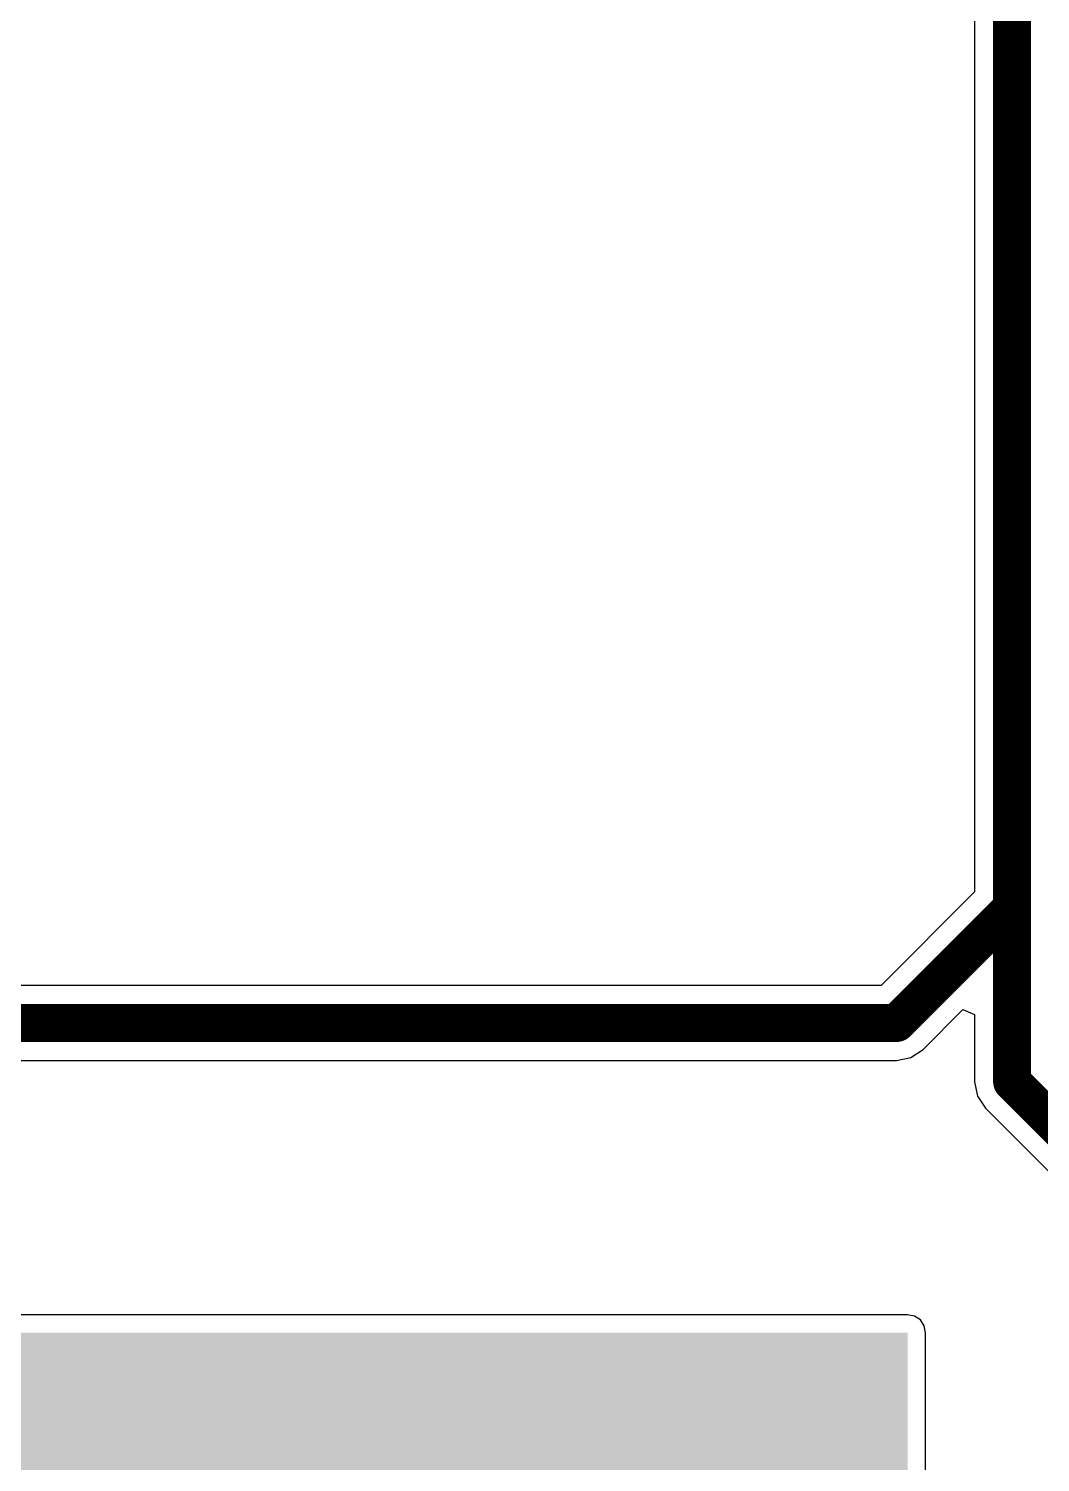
# Model space of a CAD drawing. Header units: inches. Extents: x -0.4 to 12.9, y -0.9 to 6.
# Drawn here: x 1.827 to 2.226, y 1.544 to 2.11 of the extents above; entities that cross this region are included whole.
import ezdxf

# ---------------------------------------------------------------- set-up
doc = ezdxf.new("R2010")
doc.units = ezdxf.units.IN
doc.header["$MEASUREMENT"] = 0
doc.layers.add('Bottom Layer', color=5, linetype='Continuous')
doc.layers.add('Top Layer', color=1, linetype='Continuous')

msp = doc.modelspace()

# ---------------------------------------------------------------- hatches: boundary and pattern name
at = {"layer": 'Top Layer'}
for points in [[(0.951, 1.516), (2.17361, 1.516), (2.17361, 1.595), (0.951, 1.595)], [(2.07711, 0.40825), (2.17361, 0.40825), (2.17361, 1.595), (2.07711, 1.595)]]:
    msp.add_hatch(color=1, dxfattribs=at).paths.add_polyline_path(points)

# ---------------------------------------------------------------- linework, layer by layer
at = {"layer": 'Bottom Layer'}
for p, q in [((2.20011, 2.53605), (2.20011, 1.76902)), ((2.20011, 1.76902), (2.16318, 1.73209)), ((2.16318, 1.73209), (1.19382, 1.73209)), ((2.17976, 1.70685), (2.19549, 1.72258)), ((2.19549, 1.72258), (2.20011, 1.72067)), ((2.20011, 1.72067), (2.20011, 1.6941)), ((2.17496, 1.70365), (2.17976, 1.70685)), ((1.18769, 1.70252), (2.16931, 1.70252)), ((2.16931, 1.70252), (2.17496, 1.70365)), ((2.20011, 1.6941), (2.20124, 1.68845)), ((2.20124, 1.68845), (2.20444, 1.68365)), ((2.20444, 1.68365), (2.23449, 1.6536))]:
    msp.add_line(p, q, dxfattribs=at)
for points in [[(2.2149, 1.7629, 0.015, 0.015, 0), (2.2149, 2.57455, 0.015, 0.015, 0)], [(2.16931, 1.71731, 0.015, 0.015, 0), (2.2149, 1.7629, 0.015, 0.015, 0)], [(2.2149, 1.6941, 0.015, 0.015, 0), (2.2149, 1.7629, 0.015, 0.015, 0)], [(1.18769, 1.71731, 0.015, 0.015, 0), (2.16931, 1.71731, 0.015, 0.015, 0)], [(2.2149, 1.6941, 0.015, 0.015, 0), (2.24494, 1.66406, 0.015, 0.015, 0)]]:
    msp.add_lwpolyline(points, format="xyseb", dxfattribs=at)
for points in [[(2.21115, 1.7629, 0.0075, 0.0075, 1), (2.21865, 1.7629, 0.0075, 0.0075, 1)], [(2.21115, 1.7629, 0.0075, 0.0075, 1), (2.21865, 1.7629, 0.0075, 0.0075, 1)], [(2.21115, 1.7629, 0.0075, 0.0075, 1), (2.21865, 1.7629, 0.0075, 0.0075, 1)], [(2.16556, 1.71731, 0.0075, 0.0075, 1), (2.17306, 1.71731, 0.0075, 0.0075, 1)], [(2.16556, 1.71731, 0.0075, 0.0075, 1), (2.17306, 1.71731, 0.0075, 0.0075, 1)], [(2.21115, 1.6941, 0.0075, 0.0075, 1), (2.21865, 1.6941, 0.0075, 0.0075, 1)], [(2.21115, 1.6941, 0.0075, 0.0075, 1), (2.21865, 1.6941, 0.0075, 0.0075, 1)]]:
    msp.add_lwpolyline(points, format="xyseb", close=True, dxfattribs=at)
at = {"layer": 'Top Layer'}
for p, q in [((2.17361, 1.60214), (0.94905, 1.60214)), ((2.17634, 1.60159), (2.17361, 1.60214)), ((2.17866, 1.60005), (2.17634, 1.60159)), ((2.18021, 1.59773), (2.17866, 1.60005)), ((2.18075, 1.595), (2.18021, 1.59773)), ((2.18075, 0.40825), (2.18075, 1.595))]:
    msp.add_line(p, q, dxfattribs=at)

doc.saveas('drawing.dxf')
